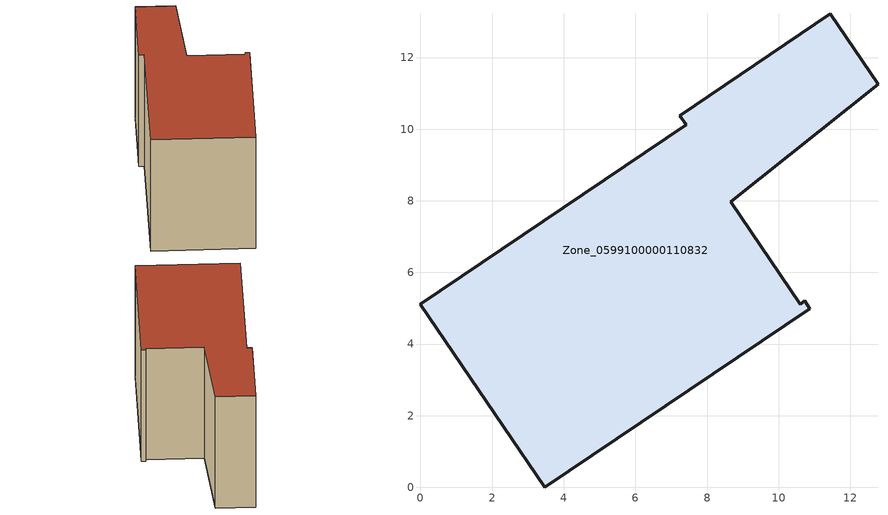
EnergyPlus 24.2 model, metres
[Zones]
Zone_0599100000110832
 floor ground (C_G): 8.66,7.97 10.6,5.12 10.73,5.2 10.87,4.99 3.47,0 0,5.12 7.42,10.12 7.24,10.38 11.44,13.22 12.77,11.26 z0
 wall outside (C_F): 12.77,11.26 11.44,13.22 7.24,10.38 7.42,10.12 0,5.12 3.47,0 10.87,4.99 10.73,5.2 10.6,5.12 8.66,7.97 12.77,11.26 z0:7.88
 roof outside (C_R): 10.6,5.12 8.66,7.97 12.77,11.26 11.44,13.22 7.24,10.38 7.42,10.12 0,5.12 3.47,0 10.87,4.99 10.73,5.2 z7.88
[BUILDING]
Pand.0599100000110832: North Axis=0; Terrain=City; Loads Convergence Tolerance Value=0.04; Temperature Convergence Tolerance Value=0.4; Solar Distribution=FullExterior; Maximum Number of Warmup Days=25; Minimum Number of Warmup Days=1
[Site:Location]
Rotterdam.The.Hague.AP_ZH_NLD Design_Conditions: Latitude=51.96; Longitude=4.45; Time Zone=1; Elevation=-4.5
[SITE:GROUNDTEMPERATURE:BUILDINGSURFACE]
18, 18, 18, 18, 18, 18, 18, 18, 18, 18, 18, 18
[MATERIAL] Thermal Absorptance=0.9; Solar Absorptance=0.7; Visible Absorptance=0.7
Name | Roughness | Thickness | Conductivity | Density | Specific Heat
G.TI.1975-1991 | MediumSmooth | 0.15 | 0.288461 | 540 | 1210
F.TI.1975-1991 | Rough | 0.3 | 0.230769 | 1920 | 840
R.TI.1975-1991 | MediumRough | 0.2 | 0.153846 | 1500 | 1000
[CONSTRUCTION]
C_G: G.TI.1975-1991
C_F: F.TI.1975-1991
C_R: R.TI.1975-1991
[ZONE]
Zone_0599100000110832: Type=1; Multiplier=1; Ceiling Height=Autocalculate; Volume=Autocalculate; Floor Area=autocalculate; Part of Total Floor Area=Yes
[ZONEINFILTRATION:DESIGNFLOWRATE]
Infil_Zone_0599100000110832: Zone or ZoneList or Space or SpaceList=Zone_0599100000110832; Schedule=AlwaysOn; Design Flow Rate Calculation Method=Flow/Area; Flow Rate per Floor Area=0.003; Constant Term Coefficient=1; Temperature Term Coefficient=0; Velocity Term Coefficient=0; Velocity Squared Term Coefficient=0
[HVACTEMPLATE:ZONE:IDEALLOADSAIRSYSTEM]
Zone_0599100000110832: Maximum Heating Supply Air Temperature=50; Minimum Cooling Supply Air Temperature=13; Maximum Heating Supply Air Humidity Ratio=0.0156; Minimum Cooling Supply Air Humidity Ratio=0.0077; Heating Limit=NoLimit; Cooling Limit=NoLimit; Dehumidification Control Type=ConstantSensibleHeatRatio; Cooling Sensible Heat Ratio=0.7; Dehumidification Setpoint=60; Humidification Control Type=None; Humidification Setpoint=30; Outdoor Air Method=None; Outdoor Air Flow Rate per Person=0.00944; Outdoor Air Flow Rate per Zone Floor Area=0; Outdoor Air Flow Rate per Zone=0; Demand Controlled Ventilation Type=None; Outdoor Air Economizer Type=NoEconomizer; Heat Recovery Type=None; Sensible Heat Recovery Effectiveness=0.7; Latent Heat Recovery Effectiveness=0.65
[ZONECONTROL:THERMOSTAT]
ThermostatControl_Zone_0599100000110832: Zone or ZoneList=Zone_0599100000110832; Control Type Schedule=DualSetpointControlType; Control 1=Thermostat_Zone_0599100000110832; Temperature Difference Between Cutout And Setpoint=0
[THERMOSTATSETPOINT:DUALSETPOINT]
Thermostat_Zone_0599100000110832: Heating Setpoint Temperature Schedule=HeatingSetpoint_Zone_0599100000110832; Cooling Setpoint Temperature Schedule=CoolingSetpoint_Zone_0599100000110832
[SCHEDULE:COMPACT]
HeatingSetpoint_Zone_0599100000110832: Through: 12/31, For: AllDays, Until: 24:00, 21
CoolingSetpoint_Zone_0599100000110832: Through: 12/31, For: AllDays, Until: 24:00, 24
DualSetpointControlType: Through: 12/31, For: AllDays, Until: 24:00, 4
AlwaysOn: Through: 12/31, For: AllDays, Until: 24:00, 1
